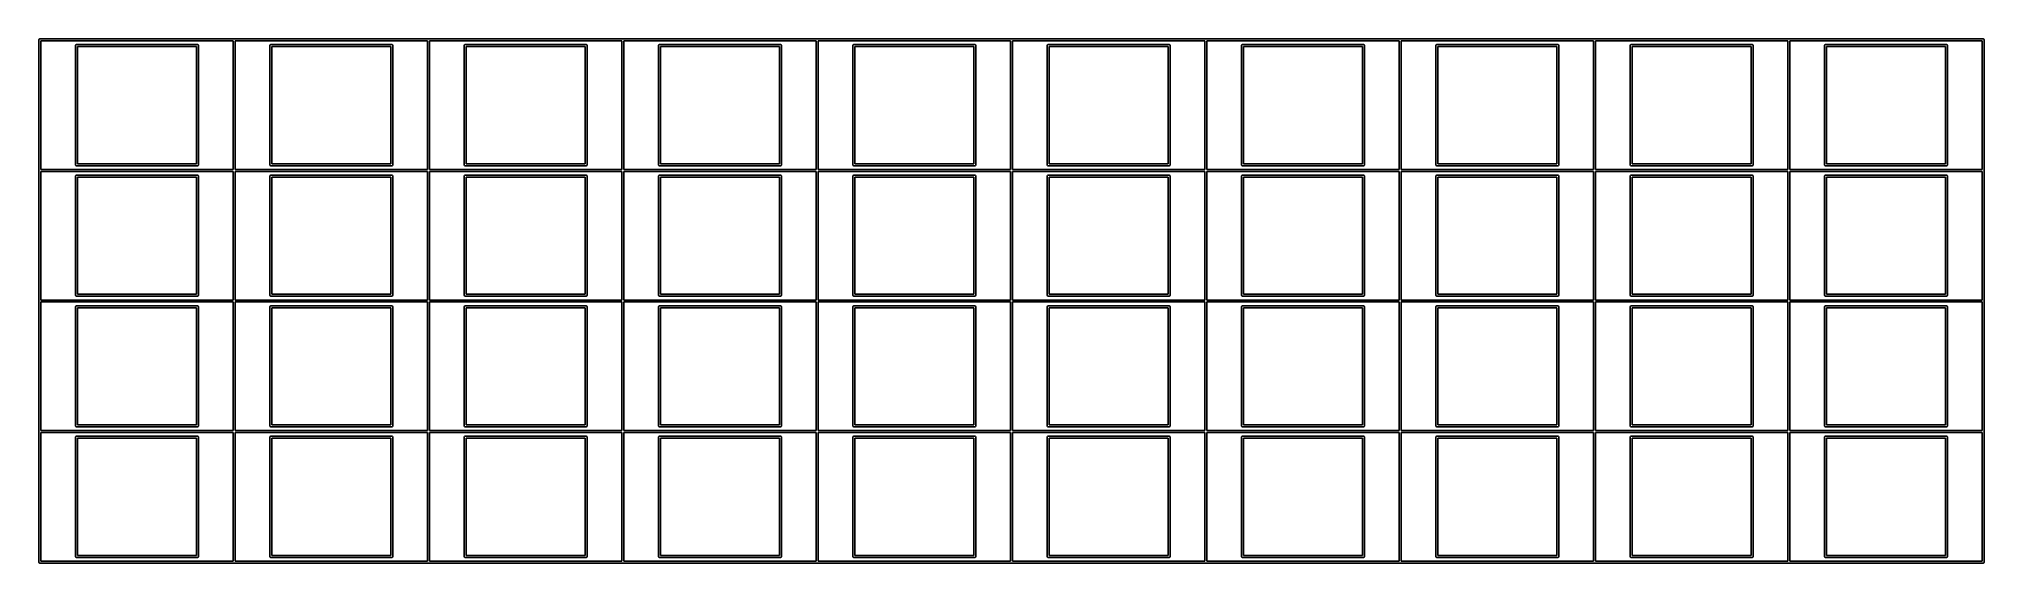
# Model space of a CAD drawing. Extents: x 84 to 203, y -140 to -108.
import ezdxf

# ---------------------------------------------------------------- set-up
doc = ezdxf.new("R2010")
doc.units = 0
doc.layers.add('BLACK', color=7, linetype='CONTINUOUS')

msp = doc.modelspace()

# ---------------------------------------------------------------- linework, layer by layer
at = {"layer": 'BLACK', "linetype": 'CONTINUOUS'}
for p, q in [((84.09, -108), (84.108, -107.958)), ((84.09, -140), (84.09, -108)), ((84.108, -107.958), (84.15, -107.94)), ((84.15, -107.94), (203.15, -107.94)), ((84.21, -108.06), (84.21, -115.94)), ((95.99, -108.06), (84.21, -108.06)), ((86.34, -108.35), (86.358, -108.308)), ((86.34, -115.65), (86.34, -108.35)), ((86.358, -108.308), (86.4, -108.29)), ((86.4, -108.29), (93.8, -108.29)), ((93.8, -108.29), (93.842, -108.308)), ((93.842, -108.308), (93.86, -108.35)), ((93.86, -108.35), (93.86, -115.65)), ((95.99, -115.94), (95.99, -108.06)), ((107.89, -108.06), (96.11, -108.06)), ((96.11, -108.06), (96.11, -115.94)), ((98.24, -108.35), (98.258, -108.308)), ((98.24, -115.65), (98.24, -108.35)), ((98.258, -108.308), (98.3, -108.29)), ((98.3, -108.29), (105.7, -108.29)), ((105.7, -108.29), (105.742, -108.308)), ((105.742, -108.308), (105.76, -108.35)), ((105.76, -108.35), (105.76, -115.65)), ((107.89, -115.94), (107.89, -108.06)), ((108.01, -108.06), (108.01, -115.94)), ((119.79, -108.06), (108.01, -108.06)), ((110.14, -108.35), (110.158, -108.308)), ((110.14, -115.65), (110.14, -108.35)), ((110.158, -108.308), (110.2, -108.29)), ((110.2, -108.29), (117.6, -108.29)), ((117.6, -108.29), (117.642, -108.308)), ((117.642, -108.308), (117.66, -108.35)), ((117.66, -108.35), (117.66, -115.65)), ((119.79, -115.94), (119.79, -108.06)), ((131.69, -108.06), (119.91, -108.06)), ((119.91, -108.06), (119.91, -115.94)), ((122.04, -108.35), (122.058, -108.308)), ((122.04, -115.65), (122.04, -108.35)), ((122.058, -108.308), (122.1, -108.29)), ((122.1, -108.29), (129.5, -108.29)), ((129.5, -108.29), (129.542, -108.308)), ((129.542, -108.308), (129.56, -108.35)), ((129.56, -108.35), (129.56, -115.65)), ((131.69, -115.94), (131.69, -108.06)), ((131.81, -108.06), (131.81, -115.94)), ((143.59, -108.06), (131.81, -108.06)), ((133.94, -108.35), (133.958, -108.308)), ((133.94, -115.65), (133.94, -108.35)), ((133.958, -108.308), (134, -108.29)), ((134, -108.29), (141.4, -108.29)), ((141.4, -108.29), (141.442, -108.308)), ((141.442, -108.308), (141.46, -108.35)), ((141.46, -108.35), (141.46, -115.65)), ((143.59, -115.94), (143.59, -108.06)), ((143.71, -108.06), (143.71, -115.94)), ((155.49, -108.06), (143.71, -108.06)), ((145.84, -108.35), (145.858, -108.308)), ((145.84, -115.65), (145.84, -108.35)), ((145.858, -108.308), (145.9, -108.29)), ((145.9, -108.29), (153.3, -108.29)), ((153.3, -108.29), (153.342, -108.308)), ((153.342, -108.308), (153.36, -108.35)), ((153.36, -108.35), (153.36, -115.65)), ((155.49, -115.94), (155.49, -108.06)), ((167.39, -108.06), (155.61, -108.06)), ((155.61, -108.06), (155.61, -115.94)), ((157.74, -108.35), (157.758, -108.308)), ((157.74, -115.65), (157.74, -108.35)), ((157.758, -108.308), (157.8, -108.29)), ((157.8, -108.29), (165.2, -108.29)), ((165.2, -108.29), (165.242, -108.308)), ((165.242, -108.308), (165.26, -108.35)), ((165.26, -108.35), (165.26, -115.65)), ((167.39, -115.94), (167.39, -108.06)), ((167.51, -108.06), (167.51, -115.94)), ((179.29, -108.06), (167.51, -108.06)), ((169.64, -108.35), (169.658, -108.308)), ((169.64, -115.65), (169.64, -108.35)), ((169.658, -108.308), (169.7, -108.29)), ((169.7, -108.29), (177.1, -108.29)), ((177.1, -108.29), (177.142, -108.308)), ((177.142, -108.308), (177.16, -108.35)), ((177.16, -108.35), (177.16, -115.65)), ((179.29, -115.94), (179.29, -108.06)), ((191.19, -108.06), (179.41, -108.06)), ((179.41, -108.06), (179.41, -115.94)), ((181.54, -108.35), (181.558, -108.308)), ((181.54, -115.65), (181.54, -108.35)), ((181.558, -108.308), (181.6, -108.29)), ((181.6, -108.29), (189, -108.29)), ((189, -108.29), (189.042, -108.308)), ((189.042, -108.308), (189.06, -108.35)), ((189.06, -108.35), (189.06, -115.65)), ((191.19, -115.94), (191.19, -108.06)), ((191.31, -108.06), (191.31, -115.94)), ((203.09, -108.06), (191.31, -108.06)), ((193.44, -108.35), (193.458, -108.308)), ((193.44, -115.65), (193.44, -108.35)), ((193.458, -108.308), (193.5, -108.29)), ((193.5, -108.29), (200.9, -108.29)), ((200.9, -108.29), (200.942, -108.308)), ((200.942, -108.308), (200.96, -108.35)), ((200.96, -108.35), (200.96, -115.65)), ((203.09, -115.94), (203.09, -108.06)), ((203.15, -107.94), (203.192, -107.958)), ((203.192, -107.958), (203.21, -108)), ((203.21, -108), (203.21, -140)), ((86.46, -108.41), (86.46, -115.59)), ((93.74, -108.41), (86.46, -108.41)), ((93.74, -115.59), (93.74, -108.41)), ((98.36, -108.41), (98.36, -115.59)), ((105.64, -108.41), (98.36, -108.41)), ((105.64, -115.59), (105.64, -108.41)), ((110.26, -108.41), (110.26, -115.59)), ((117.54, -108.41), (110.26, -108.41)), ((117.54, -115.59), (117.54, -108.41)), ((122.16, -108.41), (122.16, -115.59)), ((129.44, -108.41), (122.16, -108.41)), ((129.44, -115.59), (129.44, -108.41)), ((134.06, -108.41), (134.06, -115.59)), ((141.34, -108.41), (134.06, -108.41)), ((141.34, -115.59), (141.34, -108.41)), ((145.96, -108.41), (145.96, -115.59)), ((153.24, -108.41), (145.96, -108.41)), ((153.24, -115.59), (153.24, -108.41)), ((157.86, -108.41), (157.86, -115.59)), ((165.14, -108.41), (157.86, -108.41)), ((165.14, -115.59), (165.14, -108.41)), ((169.76, -108.41), (169.76, -115.59)), ((177.04, -108.41), (169.76, -108.41)), ((177.04, -115.59), (177.04, -108.41)), ((181.66, -108.41), (181.66, -115.59)), ((188.94, -108.41), (181.66, -108.41)), ((188.94, -115.59), (188.94, -108.41)), ((193.56, -108.41), (193.56, -115.59)), ((200.84, -108.41), (193.56, -108.41)), ((200.84, -115.59), (200.84, -108.41)), ((84.21, -115.94), (95.99, -115.94)), ((95.99, -116.06), (84.21, -116.06)), ((84.21, -116.06), (84.21, -123.94)), ((86.358, -115.692), (86.34, -115.65)), ((86.34, -116.35), (86.358, -116.308)), ((86.34, -123.65), (86.34, -116.35)), ((86.4, -115.71), (86.358, -115.692)), ((86.358, -116.308), (86.4, -116.29)), ((93.8, -115.71), (86.4, -115.71)), ((86.4, -116.29), (93.8, -116.29)), ((86.46, -115.59), (93.74, -115.59)), ((86.46, -116.41), (86.46, -123.59)), ((93.74, -116.41), (86.46, -116.41)), ((93.74, -123.59), (93.74, -116.41)), ((93.842, -115.692), (93.8, -115.71)), ((93.8, -116.29), (93.842, -116.308)), ((93.86, -115.65), (93.842, -115.692)), ((93.842, -116.308), (93.86, -116.35)), ((93.86, -116.35), (93.86, -123.65)), ((95.99, -123.94), (95.99, -116.06)), ((96.11, -115.94), (107.89, -115.94)), ((107.89, -116.06), (96.11, -116.06)), ((96.11, -116.06), (96.11, -123.94)), ((98.258, -115.692), (98.24, -115.65)), ((98.24, -116.35), (98.258, -116.308)), ((98.24, -123.65), (98.24, -116.35)), ((98.3, -115.71), (98.258, -115.692)), ((98.258, -116.308), (98.3, -116.29)), ((105.7, -115.71), (98.3, -115.71)), ((98.3, -116.29), (105.7, -116.29)), ((98.36, -115.59), (105.64, -115.59)), ((98.36, -116.41), (98.36, -123.59)), ((105.64, -116.41), (98.36, -116.41)), ((105.64, -123.59), (105.64, -116.41)), ((105.742, -115.692), (105.7, -115.71)), ((105.7, -116.29), (105.742, -116.308)), ((105.76, -115.65), (105.742, -115.692)), ((105.742, -116.308), (105.76, -116.35)), ((105.76, -116.35), (105.76, -123.65)), ((107.89, -123.94), (107.89, -116.06)), ((108.01, -115.94), (119.79, -115.94)), ((119.79, -116.06), (108.01, -116.06)), ((108.01, -116.06), (108.01, -123.94)), ((110.158, -115.692), (110.14, -115.65)), ((110.14, -116.35), (110.158, -116.308)), ((110.14, -123.65), (110.14, -116.35)), ((110.2, -115.71), (110.158, -115.692)), ((110.158, -116.308), (110.2, -116.29)), ((117.6, -115.71), (110.2, -115.71)), ((110.2, -116.29), (117.6, -116.29)), ((110.26, -115.59), (117.54, -115.59)), ((110.26, -116.41), (110.26, -123.59)), ((117.54, -116.41), (110.26, -116.41)), ((117.54, -123.59), (117.54, -116.41)), ((117.642, -115.692), (117.6, -115.71)), ((117.6, -116.29), (117.642, -116.308)), ((117.66, -115.65), (117.642, -115.692)), ((117.642, -116.308), (117.66, -116.35)), ((117.66, -116.35), (117.66, -123.65)), ((119.79, -123.94), (119.79, -116.06)), ((119.91, -115.94), (131.69, -115.94)), ((131.69, -116.06), (119.91, -116.06)), ((119.91, -116.06), (119.91, -123.94)), ((122.058, -115.692), (122.04, -115.65)), ((122.04, -116.35), (122.058, -116.308)), ((122.04, -123.65), (122.04, -116.35)), ((122.1, -115.71), (122.058, -115.692)), ((122.058, -116.308), (122.1, -116.29)), ((129.5, -115.71), (122.1, -115.71)), ((122.1, -116.29), (129.5, -116.29)), ((122.16, -115.59), (129.44, -115.59)), ((122.16, -116.41), (122.16, -123.59)), ((129.44, -116.41), (122.16, -116.41)), ((129.44, -123.59), (129.44, -116.41)), ((129.542, -115.692), (129.5, -115.71)), ((129.5, -116.29), (129.542, -116.308)), ((129.56, -115.65), (129.542, -115.692)), ((129.542, -116.308), (129.56, -116.35)), ((129.56, -116.35), (129.56, -123.65)), ((131.69, -123.94), (131.69, -116.06)), ((131.81, -115.94), (143.59, -115.94)), ((143.59, -116.06), (131.81, -116.06)), ((131.81, -116.06), (131.81, -123.94)), ((133.958, -115.692), (133.94, -115.65)), ((133.94, -116.35), (133.958, -116.308)), ((133.94, -123.65), (133.94, -116.35)), ((134, -115.71), (133.958, -115.692)), ((133.958, -116.308), (134, -116.29)), ((141.4, -115.71), (134, -115.71)), ((134, -116.29), (141.4, -116.29)), ((134.06, -115.59), (141.34, -115.59)), ((134.06, -116.41), (134.06, -123.59)), ((141.34, -116.41), (134.06, -116.41)), ((141.34, -123.59), (141.34, -116.41)), ((141.442, -115.692), (141.4, -115.71)), ((141.4, -116.29), (141.442, -116.308)), ((141.46, -115.65), (141.442, -115.692)), ((141.442, -116.308), (141.46, -116.35)), ((141.46, -116.35), (141.46, -123.65)), ((143.59, -123.94), (143.59, -116.06)), ((143.71, -115.94), (155.49, -115.94)), ((155.49, -116.06), (143.71, -116.06)), ((143.71, -116.06), (143.71, -123.94)), ((145.858, -115.692), (145.84, -115.65)), ((145.84, -116.35), (145.858, -116.308)), ((145.84, -123.65), (145.84, -116.35)), ((145.9, -115.71), (145.858, -115.692)), ((145.858, -116.308), (145.9, -116.29)), ((153.3, -115.71), (145.9, -115.71)), ((145.9, -116.29), (153.3, -116.29)), ((145.96, -115.59), (153.24, -115.59)), ((145.96, -116.41), (145.96, -123.59)), ((153.24, -116.41), (145.96, -116.41)), ((153.24, -123.59), (153.24, -116.41)), ((153.342, -115.692), (153.3, -115.71)), ((153.3, -116.29), (153.342, -116.308)), ((153.36, -115.65), (153.342, -115.692)), ((153.342, -116.308), (153.36, -116.35)), ((153.36, -116.35), (153.36, -123.65)), ((155.49, -123.94), (155.49, -116.06)), ((155.61, -115.94), (167.39, -115.94)), ((167.39, -116.06), (155.61, -116.06)), ((155.61, -116.06), (155.61, -123.94)), ((157.758, -115.692), (157.74, -115.65)), ((157.74, -116.35), (157.758, -116.308)), ((157.74, -123.65), (157.74, -116.35)), ((157.8, -115.71), (157.758, -115.692)), ((157.758, -116.308), (157.8, -116.29)), ((165.2, -115.71), (157.8, -115.71)), ((157.8, -116.29), (165.2, -116.29)), ((157.86, -115.59), (165.14, -115.59)), ((157.86, -116.41), (157.86, -123.59)), ((165.14, -116.41), (157.86, -116.41)), ((165.14, -123.59), (165.14, -116.41)), ((165.242, -115.692), (165.2, -115.71)), ((165.2, -116.29), (165.242, -116.308)), ((165.26, -115.65), (165.242, -115.692)), ((165.242, -116.308), (165.26, -116.35)), ((165.26, -116.35), (165.26, -123.65)), ((167.39, -123.94), (167.39, -116.06)), ((167.51, -115.94), (179.29, -115.94)), ((179.29, -116.06), (167.51, -116.06)), ((167.51, -116.06), (167.51, -123.94)), ((169.658, -115.692), (169.64, -115.65)), ((169.64, -116.35), (169.658, -116.308)), ((169.64, -123.65), (169.64, -116.35)), ((169.7, -115.71), (169.658, -115.692)), ((169.658, -116.308), (169.7, -116.29)), ((177.1, -115.71), (169.7, -115.71)), ((169.7, -116.29), (177.1, -116.29)), ((169.76, -115.59), (177.04, -115.59)), ((169.76, -116.41), (169.76, -123.59)), ((177.04, -116.41), (169.76, -116.41)), ((177.04, -123.59), (177.04, -116.41)), ((177.142, -115.692), (177.1, -115.71)), ((177.1, -116.29), (177.142, -116.308)), ((177.16, -115.65), (177.142, -115.692)), ((177.142, -116.308), (177.16, -116.35)), ((177.16, -116.35), (177.16, -123.65)), ((179.29, -123.94), (179.29, -116.06)), ((179.41, -115.94), (191.19, -115.94)), ((191.19, -116.06), (179.41, -116.06)), ((179.41, -116.06), (179.41, -123.94)), ((181.558, -115.692), (181.54, -115.65)), ((181.54, -116.35), (181.558, -116.308)), ((181.54, -123.65), (181.54, -116.35)), ((181.6, -115.71), (181.558, -115.692)), ((181.558, -116.308), (181.6, -116.29)), ((189, -115.71), (181.6, -115.71)), ((181.6, -116.29), (189, -116.29)), ((181.66, -115.59), (188.94, -115.59)), ((181.66, -116.41), (181.66, -123.59)), ((188.94, -116.41), (181.66, -116.41)), ((188.94, -123.59), (188.94, -116.41)), ((189.042, -115.692), (189, -115.71)), ((189, -116.29), (189.042, -116.308)), ((189.06, -115.65), (189.042, -115.692)), ((189.042, -116.308), (189.06, -116.35)), ((189.06, -116.35), (189.06, -123.65)), ((191.19, -123.94), (191.19, -116.06)), ((191.31, -115.94), (203.09, -115.94)), ((203.09, -116.06), (191.31, -116.06)), ((191.31, -116.06), (191.31, -123.94)), ((193.458, -115.692), (193.44, -115.65)), ((193.44, -116.35), (193.458, -116.308)), ((193.44, -123.65), (193.44, -116.35)), ((193.5, -115.71), (193.458, -115.692)), ((193.458, -116.308), (193.5, -116.29)), ((200.9, -115.71), (193.5, -115.71)), ((193.5, -116.29), (200.9, -116.29)), ((193.56, -115.59), (200.84, -115.59)), ((193.56, -116.41), (193.56, -123.59)), ((200.84, -116.41), (193.56, -116.41)), ((200.84, -123.59), (200.84, -116.41)), ((200.942, -115.692), (200.9, -115.71)), ((200.9, -116.29), (200.942, -116.308)), ((200.96, -115.65), (200.942, -115.692)), ((200.942, -116.308), (200.96, -116.35)), ((200.96, -116.35), (200.96, -123.65)), ((203.09, -123.94), (203.09, -116.06)), ((86.358, -123.692), (86.34, -123.65)), ((86.4, -123.71), (86.358, -123.692)), ((93.8, -123.71), (86.4, -123.71)), ((86.46, -123.59), (93.74, -123.59)), ((93.842, -123.692), (93.8, -123.71)), ((93.86, -123.65), (93.842, -123.692)), ((98.258, -123.692), (98.24, -123.65)), ((98.3, -123.71), (98.258, -123.692)), ((105.7, -123.71), (98.3, -123.71)), ((98.36, -123.59), (105.64, -123.59)), ((105.742, -123.692), (105.7, -123.71)), ((105.76, -123.65), (105.742, -123.692)), ((110.158, -123.692), (110.14, -123.65)), ((110.2, -123.71), (110.158, -123.692)), ((117.6, -123.71), (110.2, -123.71)), ((110.26, -123.59), (117.54, -123.59)), ((117.642, -123.692), (117.6, -123.71)), ((117.66, -123.65), (117.642, -123.692)), ((122.058, -123.692), (122.04, -123.65)), ((122.1, -123.71), (122.058, -123.692)), ((129.5, -123.71), (122.1, -123.71)), ((122.16, -123.59), (129.44, -123.59)), ((129.542, -123.692), (129.5, -123.71)), ((129.56, -123.65), (129.542, -123.692)), ((133.958, -123.692), (133.94, -123.65)), ((134, -123.71), (133.958, -123.692)), ((141.4, -123.71), (134, -123.71)), ((134.06, -123.59), (141.34, -123.59)), ((141.442, -123.692), (141.4, -123.71)), ((141.46, -123.65), (141.442, -123.692)), ((145.858, -123.692), (145.84, -123.65)), ((145.9, -123.71), (145.858, -123.692)), ((153.3, -123.71), (145.9, -123.71)), ((145.96, -123.59), (153.24, -123.59)), ((153.342, -123.692), (153.3, -123.71)), ((153.36, -123.65), (153.342, -123.692)), ((157.758, -123.692), (157.74, -123.65)), ((157.8, -123.71), (157.758, -123.692)), ((165.2, -123.71), (157.8, -123.71)), ((157.86, -123.59), (165.14, -123.59)), ((165.242, -123.692), (165.2, -123.71)), ((165.26, -123.65), (165.242, -123.692)), ((169.658, -123.692), (169.64, -123.65)), ((169.7, -123.71), (169.658, -123.692)), ((177.1, -123.71), (169.7, -123.71)), ((169.76, -123.59), (177.04, -123.59)), ((177.142, -123.692), (177.1, -123.71)), ((177.16, -123.65), (177.142, -123.692)), ((181.558, -123.692), (181.54, -123.65)), ((181.6, -123.71), (181.558, -123.692)), ((189, -123.71), (181.6, -123.71)), ((181.66, -123.59), (188.94, -123.59)), ((189.042, -123.692), (189, -123.71)), ((189.06, -123.65), (189.042, -123.692)), ((193.458, -123.692), (193.44, -123.65)), ((193.5, -123.71), (193.458, -123.692)), ((200.9, -123.71), (193.5, -123.71)), ((193.56, -123.59), (200.84, -123.59)), ((200.942, -123.692), (200.9, -123.71)), ((200.96, -123.65), (200.942, -123.692)), ((84.21, -123.94), (95.99, -123.94)), ((95.99, -124.06), (84.21, -124.06)), ((84.21, -124.06), (84.21, -131.94)), ((86.34, -124.35), (86.358, -124.308)), ((86.34, -131.65), (86.34, -124.35)), ((86.358, -124.308), (86.4, -124.29)), ((86.4, -124.29), (93.8, -124.29)), ((86.46, -124.41), (86.46, -131.59)), ((93.74, -124.41), (86.46, -124.41)), ((93.74, -131.59), (93.74, -124.41)), ((93.8, -124.29), (93.842, -124.308)), ((93.842, -124.308), (93.86, -124.35)), ((93.86, -124.35), (93.86, -131.65)), ((95.99, -131.94), (95.99, -124.06)), ((96.11, -123.94), (107.89, -123.94)), ((107.89, -124.06), (96.11, -124.06)), ((96.11, -124.06), (96.11, -131.94)), ((98.24, -124.35), (98.258, -124.308)), ((98.24, -131.65), (98.24, -124.35)), ((98.258, -124.308), (98.3, -124.29)), ((98.3, -124.29), (105.7, -124.29)), ((98.36, -124.41), (98.36, -131.59)), ((105.64, -124.41), (98.36, -124.41)), ((105.64, -131.59), (105.64, -124.41)), ((105.7, -124.29), (105.742, -124.308)), ((105.742, -124.308), (105.76, -124.35)), ((105.76, -124.35), (105.76, -131.65)), ((107.89, -131.94), (107.89, -124.06)), ((108.01, -123.94), (119.79, -123.94)), ((119.79, -124.06), (108.01, -124.06)), ((108.01, -124.06), (108.01, -131.94)), ((110.14, -124.35), (110.158, -124.308)), ((110.14, -131.65), (110.14, -124.35)), ((110.158, -124.308), (110.2, -124.29)), ((110.2, -124.29), (117.6, -124.29)), ((110.26, -124.41), (110.26, -131.59)), ((117.54, -124.41), (110.26, -124.41)), ((117.54, -131.59), (117.54, -124.41)), ((117.6, -124.29), (117.642, -124.308)), ((117.642, -124.308), (117.66, -124.35)), ((117.66, -124.35), (117.66, -131.65)), ((119.79, -131.94), (119.79, -124.06)), ((119.91, -123.94), (131.69, -123.94)), ((131.69, -124.06), (119.91, -124.06)), ((119.91, -124.06), (119.91, -131.94)), ((122.04, -124.35), (122.058, -124.308)), ((122.04, -131.65), (122.04, -124.35)), ((122.058, -124.308), (122.1, -124.29)), ((122.1, -124.29), (129.5, -124.29)), ((122.16, -124.41), (122.16, -131.59)), ((129.44, -124.41), (122.16, -124.41)), ((129.44, -131.59), (129.44, -124.41)), ((129.5, -124.29), (129.542, -124.308)), ((129.542, -124.308), (129.56, -124.35)), ((129.56, -124.35), (129.56, -131.65)), ((131.69, -131.94), (131.69, -124.06)), ((131.81, -123.94), (143.59, -123.94)), ((143.59, -124.06), (131.81, -124.06)), ((131.81, -124.06), (131.81, -131.94)), ((133.94, -124.35), (133.958, -124.308)), ((133.94, -131.65), (133.94, -124.35)), ((133.958, -124.308), (134, -124.29)), ((134, -124.29), (141.4, -124.29)), ((134.06, -124.41), (134.06, -131.59)), ((141.34, -124.41), (134.06, -124.41)), ((141.34, -131.59), (141.34, -124.41)), ((141.4, -124.29), (141.442, -124.308)), ((141.442, -124.308), (141.46, -124.35)), ((141.46, -124.35), (141.46, -131.65)), ((143.59, -131.94), (143.59, -124.06)), ((143.71, -123.94), (155.49, -123.94)), ((155.49, -124.06), (143.71, -124.06)), ((143.71, -124.06), (143.71, -131.94)), ((145.84, -124.35), (145.858, -124.308)), ((145.84, -131.65), (145.84, -124.35)), ((145.858, -124.308), (145.9, -124.29)), ((145.9, -124.29), (153.3, -124.29)), ((145.96, -124.41), (145.96, -131.59)), ((153.24, -124.41), (145.96, -124.41)), ((153.24, -131.59), (153.24, -124.41)), ((153.3, -124.29), (153.342, -124.308)), ((153.342, -124.308), (153.36, -124.35)), ((153.36, -124.35), (153.36, -131.65)), ((155.49, -131.94), (155.49, -124.06)), ((155.61, -123.94), (167.39, -123.94)), ((167.39, -124.06), (155.61, -124.06)), ((155.61, -124.06), (155.61, -131.94)), ((157.74, -124.35), (157.758, -124.308)), ((157.74, -131.65), (157.74, -124.35)), ((157.758, -124.308), (157.8, -124.29)), ((157.8, -124.29), (165.2, -124.29)), ((157.86, -124.41), (157.86, -131.59)), ((165.14, -124.41), (157.86, -124.41)), ((165.14, -131.59), (165.14, -124.41)), ((165.2, -124.29), (165.242, -124.308)), ((165.242, -124.308), (165.26, -124.35)), ((165.26, -124.35), (165.26, -131.65)), ((167.39, -131.94), (167.39, -124.06)), ((167.51, -123.94), (179.29, -123.94)), ((179.29, -124.06), (167.51, -124.06)), ((167.51, -124.06), (167.51, -131.94)), ((169.64, -124.35), (169.658, -124.308)), ((169.64, -131.65), (169.64, -124.35)), ((169.658, -124.308), (169.7, -124.29)), ((169.7, -124.29), (177.1, -124.29)), ((169.76, -124.41), (169.76, -131.59)), ((177.04, -124.41), (169.76, -124.41)), ((177.04, -131.59), (177.04, -124.41)), ((177.1, -124.29), (177.142, -124.308)), ((177.142, -124.308), (177.16, -124.35)), ((177.16, -124.35), (177.16, -131.65)), ((179.29, -131.94), (179.29, -124.06)), ((179.41, -123.94), (191.19, -123.94)), ((191.19, -124.06), (179.41, -124.06)), ((179.41, -124.06), (179.41, -131.94)), ((181.54, -124.35), (181.558, -124.308)), ((181.54, -131.65), (181.54, -124.35)), ((181.558, -124.308), (181.6, -124.29)), ((181.6, -124.29), (189, -124.29)), ((181.66, -124.41), (181.66, -131.59)), ((188.94, -124.41), (181.66, -124.41)), ((188.94, -131.59), (188.94, -124.41)), ((189, -124.29), (189.042, -124.308)), ((189.042, -124.308), (189.06, -124.35)), ((189.06, -124.35), (189.06, -131.65)), ((191.19, -131.94), (191.19, -124.06)), ((191.31, -123.94), (203.09, -123.94)), ((203.09, -124.06), (191.31, -124.06)), ((191.31, -124.06), (191.31, -131.94)), ((193.44, -124.35), (193.458, -124.308)), ((193.44, -131.65), (193.44, -124.35)), ((193.458, -124.308), (193.5, -124.29)), ((193.5, -124.29), (200.9, -124.29)), ((193.56, -124.41), (193.56, -131.59)), ((200.84, -124.41), (193.56, -124.41)), ((200.84, -131.59), (200.84, -124.41)), ((200.9, -124.29), (200.942, -124.308)), ((200.942, -124.308), (200.96, -124.35)), ((200.96, -124.35), (200.96, -131.65)), ((203.09, -131.94), (203.09, -124.06)), ((84.21, -131.94), (95.99, -131.94)), ((95.99, -132.06), (84.21, -132.06)), ((84.21, -132.06), (84.21, -139.94)), ((86.358, -131.692), (86.34, -131.65)), ((86.4, -131.71), (86.358, -131.692)), ((93.8, -131.71), (86.4, -131.71)), ((86.46, -131.59), (93.74, -131.59)), ((93.842, -131.692), (93.8, -131.71)), ((93.86, -131.65), (93.842, -131.692)), ((95.99, -139.94), (95.99, -132.06)), ((96.11, -131.94), (107.89, -131.94)), ((107.89, -132.06), (96.11, -132.06)), ((96.11, -132.06), (96.11, -139.94)), ((98.258, -131.692), (98.24, -131.65)), ((98.3, -131.71), (98.258, -131.692)), ((105.7, -131.71), (98.3, -131.71)), ((98.36, -131.59), (105.64, -131.59)), ((105.742, -131.692), (105.7, -131.71)), ((105.76, -131.65), (105.742, -131.692)), ((107.89, -139.94), (107.89, -132.06)), ((108.01, -131.94), (119.79, -131.94)), ((119.79, -132.06), (108.01, -132.06)), ((108.01, -132.06), (108.01, -139.94)), ((110.158, -131.692), (110.14, -131.65)), ((110.2, -131.71), (110.158, -131.692)), ((117.6, -131.71), (110.2, -131.71)), ((110.26, -131.59), (117.54, -131.59)), ((117.642, -131.692), (117.6, -131.71)), ((117.66, -131.65), (117.642, -131.692)), ((119.79, -139.94), (119.79, -132.06)), ((119.91, -131.94), (131.69, -131.94)), ((131.69, -132.06), (119.91, -132.06)), ((119.91, -132.06), (119.91, -139.94)), ((122.058, -131.692), (122.04, -131.65)), ((122.1, -131.71), (122.058, -131.692)), ((129.5, -131.71), (122.1, -131.71)), ((122.16, -131.59), (129.44, -131.59)), ((129.542, -131.692), (129.5, -131.71)), ((129.56, -131.65), (129.542, -131.692)), ((131.69, -139.94), (131.69, -132.06)), ((131.81, -131.94), (143.59, -131.94)), ((143.59, -132.06), (131.81, -132.06)), ((131.81, -132.06), (131.81, -139.94)), ((133.958, -131.692), (133.94, -131.65)), ((134, -131.71), (133.958, -131.692)), ((141.4, -131.71), (134, -131.71)), ((134.06, -131.59), (141.34, -131.59)), ((141.442, -131.692), (141.4, -131.71)), ((141.46, -131.65), (141.442, -131.692)), ((143.59, -139.94), (143.59, -132.06)), ((143.71, -131.94), (155.49, -131.94)), ((155.49, -132.06), (143.71, -132.06)), ((143.71, -132.06), (143.71, -139.94)), ((145.858, -131.692), (145.84, -131.65)), ((145.9, -131.71), (145.858, -131.692)), ((153.3, -131.71), (145.9, -131.71)), ((145.96, -131.59), (153.24, -131.59)), ((153.342, -131.692), (153.3, -131.71)), ((153.36, -131.65), (153.342, -131.692)), ((155.49, -139.94), (155.49, -132.06)), ((155.61, -131.94), (167.39, -131.94)), ((167.39, -132.06), (155.61, -132.06)), ((155.61, -132.06), (155.61, -139.94)), ((157.758, -131.692), (157.74, -131.65)), ((157.8, -131.71), (157.758, -131.692)), ((165.2, -131.71), (157.8, -131.71)), ((157.86, -131.59), (165.14, -131.59)), ((165.242, -131.692), (165.2, -131.71)), ((165.26, -131.65), (165.242, -131.692)), ((167.39, -139.94), (167.39, -132.06)), ((167.51, -131.94), (179.29, -131.94)), ((179.29, -132.06), (167.51, -132.06)), ((167.51, -132.06), (167.51, -139.94)), ((169.658, -131.692), (169.64, -131.65)), ((169.7, -131.71), (169.658, -131.692)), ((177.1, -131.71), (169.7, -131.71)), ((169.76, -131.59), (177.04, -131.59)), ((177.142, -131.692), (177.1, -131.71)), ((177.16, -131.65), (177.142, -131.692)), ((179.29, -139.94), (179.29, -132.06)), ((179.41, -131.94), (191.19, -131.94)), ((191.19, -132.06), (179.41, -132.06)), ((179.41, -132.06), (179.41, -139.94)), ((181.558, -131.692), (181.54, -131.65)), ((181.6, -131.71), (181.558, -131.692)), ((189, -131.71), (181.6, -131.71)), ((181.66, -131.59), (188.94, -131.59)), ((189.042, -131.692), (189, -131.71)), ((189.06, -131.65), (189.042, -131.692)), ((191.19, -139.94), (191.19, -132.06)), ((191.31, -131.94), (203.09, -131.94)), ((203.09, -132.06), (191.31, -132.06)), ((191.31, -132.06), (191.31, -139.94)), ((193.458, -131.692), (193.44, -131.65)), ((193.5, -131.71), (193.458, -131.692)), ((200.9, -131.71), (193.5, -131.71)), ((193.56, -131.59), (200.84, -131.59)), ((200.942, -131.692), (200.9, -131.71)), ((200.96, -131.65), (200.942, -131.692)), ((203.09, -139.94), (203.09, -132.06)), ((86.34, -132.35), (86.358, -132.308)), ((86.34, -139.65), (86.34, -132.35)), ((86.358, -132.308), (86.4, -132.29)), ((86.4, -132.29), (93.8, -132.29)), ((86.46, -132.41), (86.46, -139.59)), ((93.74, -132.41), (86.46, -132.41)), ((93.74, -139.59), (93.74, -132.41)), ((93.8, -132.29), (93.842, -132.308)), ((93.842, -132.308), (93.86, -132.35)), ((93.86, -132.35), (93.86, -139.65)), ((98.24, -132.35), (98.258, -132.308)), ((98.24, -139.65), (98.24, -132.35)), ((98.258, -132.308), (98.3, -132.29)), ((98.3, -132.29), (105.7, -132.29)), ((98.36, -132.41), (98.36, -139.59)), ((105.64, -132.41), (98.36, -132.41)), ((105.64, -139.59), (105.64, -132.41)), ((105.7, -132.29), (105.742, -132.308)), ((105.742, -132.308), (105.76, -132.35)), ((105.76, -132.35), (105.76, -139.65)), ((110.14, -132.35), (110.158, -132.308)), ((110.14, -139.65), (110.14, -132.35)), ((110.158, -132.308), (110.2, -132.29)), ((110.2, -132.29), (117.6, -132.29)), ((110.26, -132.41), (110.26, -139.59)), ((117.54, -132.41), (110.26, -132.41)), ((117.54, -139.59), (117.54, -132.41)), ((117.6, -132.29), (117.642, -132.308)), ((117.642, -132.308), (117.66, -132.35)), ((117.66, -132.35), (117.66, -139.65)), ((122.04, -132.35), (122.058, -132.308)), ((122.04, -139.65), (122.04, -132.35)), ((122.058, -132.308), (122.1, -132.29)), ((122.1, -132.29), (129.5, -132.29)), ((122.16, -132.41), (122.16, -139.59)), ((129.44, -132.41), (122.16, -132.41)), ((129.44, -139.59), (129.44, -132.41)), ((129.5, -132.29), (129.542, -132.308)), ((129.542, -132.308), (129.56, -132.35)), ((129.56, -132.35), (129.56, -139.65)), ((133.94, -132.35), (133.958, -132.308)), ((133.94, -139.65), (133.94, -132.35)), ((133.958, -132.308), (134, -132.29)), ((134, -132.29), (141.4, -132.29)), ((134.06, -132.41), (134.06, -139.59)), ((141.34, -132.41), (134.06, -132.41)), ((141.34, -139.59), (141.34, -132.41)), ((141.4, -132.29), (141.442, -132.308)), ((141.442, -132.308), (141.46, -132.35)), ((141.46, -132.35), (141.46, -139.65)), ((145.84, -132.35), (145.858, -132.308)), ((145.84, -139.65), (145.84, -132.35)), ((145.858, -132.308), (145.9, -132.29)), ((145.9, -132.29), (153.3, -132.29)), ((145.96, -132.41), (145.96, -139.59)), ((153.24, -132.41), (145.96, -132.41)), ((153.24, -139.59), (153.24, -132.41)), ((153.3, -132.29), (153.342, -132.308)), ((153.342, -132.308), (153.36, -132.35)), ((153.36, -132.35), (153.36, -139.65)), ((157.74, -132.35), (157.758, -132.308)), ((157.74, -139.65), (157.74, -132.35)), ((157.758, -132.308), (157.8, -132.29)), ((157.8, -132.29), (165.2, -132.29)), ((157.86, -132.41), (157.86, -139.59)), ((165.14, -132.41), (157.86, -132.41)), ((165.14, -139.59), (165.14, -132.41)), ((165.2, -132.29), (165.242, -132.308)), ((165.242, -132.308), (165.26, -132.35)), ((165.26, -132.35), (165.26, -139.65)), ((169.64, -132.35), (169.658, -132.308)), ((169.64, -139.65), (169.64, -132.35)), ((169.658, -132.308), (169.7, -132.29)), ((169.7, -132.29), (177.1, -132.29)), ((169.76, -132.41), (169.76, -139.59)), ((177.04, -132.41), (169.76, -132.41)), ((177.04, -139.59), (177.04, -132.41)), ((177.1, -132.29), (177.142, -132.308)), ((177.142, -132.308), (177.16, -132.35)), ((177.16, -132.35), (177.16, -139.65)), ((181.54, -132.35), (181.558, -132.308)), ((181.54, -139.65), (181.54, -132.35)), ((181.558, -132.308), (181.6, -132.29)), ((181.6, -132.29), (189, -132.29)), ((181.66, -132.41), (181.66, -139.59)), ((188.94, -132.41), (181.66, -132.41)), ((188.94, -139.59), (188.94, -132.41)), ((189, -132.29), (189.042, -132.308)), ((189.042, -132.308), (189.06, -132.35)), ((189.06, -132.35), (189.06, -139.65)), ((193.44, -132.35), (193.458, -132.308)), ((193.44, -139.65), (193.44, -132.35)), ((193.458, -132.308), (193.5, -132.29)), ((193.5, -132.29), (200.9, -132.29)), ((193.56, -132.41), (193.56, -139.59)), ((200.84, -132.41), (193.56, -132.41)), ((200.84, -139.59), (200.84, -132.41)), ((200.9, -132.29), (200.942, -132.308)), ((200.942, -132.308), (200.96, -132.35)), ((200.96, -132.35), (200.96, -139.65)), ((84.108, -140.042), (84.09, -140)), ((84.15, -140.06), (84.108, -140.042)), ((203.15, -140.06), (84.15, -140.06)), ((84.21, -139.94), (95.99, -139.94)), ((86.358, -139.692), (86.34, -139.65)), ((86.4, -139.71), (86.358, -139.692)), ((93.8, -139.71), (86.4, -139.71)), ((86.46, -139.59), (93.74, -139.59)), ((93.842, -139.692), (93.8, -139.71)), ((93.86, -139.65), (93.842, -139.692)), ((96.11, -139.94), (107.89, -139.94)), ((98.258, -139.692), (98.24, -139.65)), ((98.3, -139.71), (98.258, -139.692)), ((105.7, -139.71), (98.3, -139.71)), ((98.36, -139.59), (105.64, -139.59)), ((105.742, -139.692), (105.7, -139.71)), ((105.76, -139.65), (105.742, -139.692)), ((108.01, -139.94), (119.79, -139.94)), ((110.158, -139.692), (110.14, -139.65)), ((110.2, -139.71), (110.158, -139.692)), ((117.6, -139.71), (110.2, -139.71)), ((110.26, -139.59), (117.54, -139.59)), ((117.642, -139.692), (117.6, -139.71)), ((117.66, -139.65), (117.642, -139.692)), ((119.91, -139.94), (131.69, -139.94)), ((122.058, -139.692), (122.04, -139.65)), ((122.1, -139.71), (122.058, -139.692)), ((129.5, -139.71), (122.1, -139.71)), ((122.16, -139.59), (129.44, -139.59)), ((129.542, -139.692), (129.5, -139.71)), ((129.56, -139.65), (129.542, -139.692)), ((131.81, -139.94), (143.59, -139.94)), ((133.958, -139.692), (133.94, -139.65)), ((134, -139.71), (133.958, -139.692)), ((141.4, -139.71), (134, -139.71)), ((134.06, -139.59), (141.34, -139.59)), ((141.442, -139.692), (141.4, -139.71)), ((141.46, -139.65), (141.442, -139.692)), ((143.71, -139.94), (155.49, -139.94)), ((145.858, -139.692), (145.84, -139.65)), ((145.9, -139.71), (145.858, -139.692)), ((153.3, -139.71), (145.9, -139.71)), ((145.96, -139.59), (153.24, -139.59)), ((153.342, -139.692), (153.3, -139.71)), ((153.36, -139.65), (153.342, -139.692)), ((155.61, -139.94), (167.39, -139.94)), ((157.758, -139.692), (157.74, -139.65)), ((157.8, -139.71), (157.758, -139.692)), ((165.2, -139.71), (157.8, -139.71)), ((157.86, -139.59), (165.14, -139.59)), ((165.242, -139.692), (165.2, -139.71)), ((165.26, -139.65), (165.242, -139.692)), ((167.51, -139.94), (179.29, -139.94)), ((169.658, -139.692), (169.64, -139.65)), ((169.7, -139.71), (169.658, -139.692)), ((177.1, -139.71), (169.7, -139.71)), ((169.76, -139.59), (177.04, -139.59)), ((177.142, -139.692), (177.1, -139.71)), ((177.16, -139.65), (177.142, -139.692)), ((179.41, -139.94), (191.19, -139.94)), ((181.558, -139.692), (181.54, -139.65)), ((181.6, -139.71), (181.558, -139.692)), ((189, -139.71), (181.6, -139.71)), ((181.66, -139.59), (188.94, -139.59)), ((189.042, -139.692), (189, -139.71)), ((189.06, -139.65), (189.042, -139.692)), ((191.31, -139.94), (203.09, -139.94)), ((193.458, -139.692), (193.44, -139.65)), ((193.5, -139.71), (193.458, -139.692)), ((200.9, -139.71), (193.5, -139.71)), ((193.56, -139.59), (200.84, -139.59)), ((200.942, -139.692), (200.9, -139.71)), ((200.96, -139.65), (200.942, -139.692)), ((203.192, -140.042), (203.15, -140.06)), ((203.21, -140), (203.192, -140.042))]:
    msp.add_line(p, q, dxfattribs=at)

doc.saveas('drawing.dxf')
